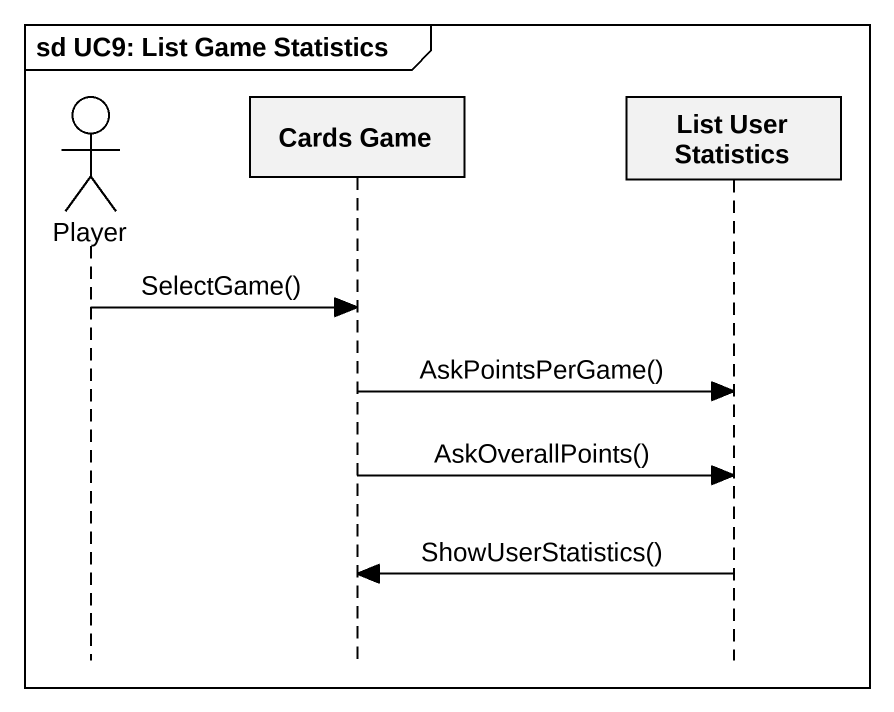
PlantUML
@startuml
mainframe sd UC9: List Game Statistics
hide footbox
actor Player
participant "Cards Game" as Cards_Game
participant "List User Statistics" as List_User_Statistics

Player -> Cards_Game : SelectGame()
Cards_Game -> List_User_Statistics : AskPointsPerGame()
Cards_Game -> List_User_Statistics : AskOverallPoints()
List_User_Statistics -> Cards_Game : ShowUserStatistics()
@enduml
